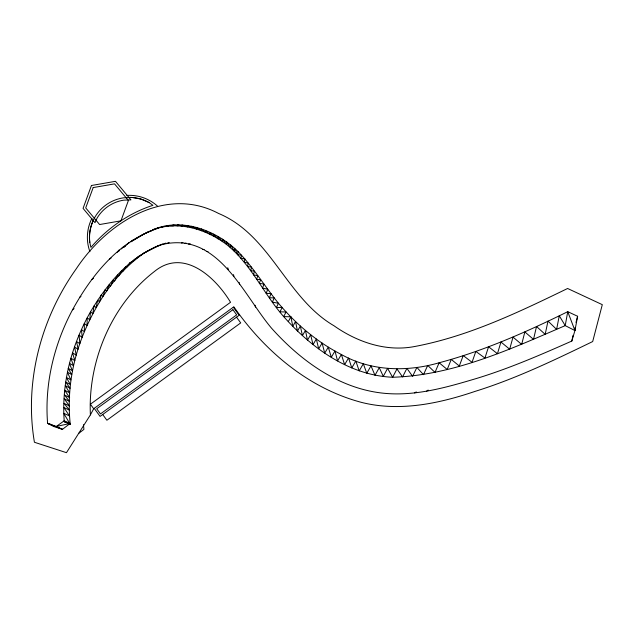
<?xml version="1.0" encoding="UTF-8"?>
<svg xmlns="http://www.w3.org/2000/svg" width="634" height="634" viewBox="0 0 634 634"><rect width="100%" height="100%" fill="white"/><g stroke="black" fill="none" stroke-linecap="round" stroke-linejoin="round"><path stroke-width="0.95" d="M162.661 243.876L162.605 244.423C130.77 255.042 107.487 283.224 90.488 311.857C71.594 345.054 61.229 383.443 64.272 421.737L70.263 424.352C66.863 392.85 72.078 360.825 84.409 331.685C97.16 301.744 116.006 272.929 142.919 253.98L137.887 256.818L138.363 257.079L134.083 259.678L134.662 260.067L129.883 262.833L126.634 267.318L125.817 266.66L122.972 271.146L122.037 270.369L118.827 275.909L117.734 274.982L114.548 281.044L113.288 279.982L110.443 286.18L109.008 284.975L106.718 291.085L105.125 289.754L102.922 296.466L101.155 295.008L99.546 301.839L97.604 300.262L96.186 307.569L94.054 305.881L92.818 313.664L90.488 311.857L89.766 319.774L87.238 317.864L87.001 325.504L84.274 323.498L84.409 331.685L81.485 329.593L82.182 337.336L79.076 335.164L79.9 343.771L76.579 341.52L78.117 349.318L74.614 347.004L76.231 355.191L72.53 352.813L74.828 360.627L70.945 358.202L73.409 365.659L69.36 363.187L72.395 370.787L68.179 368.275L71.713 374.646L67.37 372.11L70.834 379.917L66.316 377.349L70.382 384.648L65.706 382.064L70.073 388.238L65.286 385.638L69.629 392.866L64.684 390.251L69.629 397.621L64.533 395.006L69.439 401.393L64.208 398.762L69.439 405.958L64.058 403.327L69.439 410.158L63.915 407.527L69.439 415.912L63.725 413.273L70.263 424.352L70.16 423.433L64.2 420.817L56.307 426.468L47.59 423.306C44.451 383.998 54.009 344.436 72.522 309.796C90.852 276.606 116.45 244.074 152.905 230.118L143.229 234.311L131.135 241.713M238.099 251.635L241.443 255.193L240.968 258.355L244.914 258.902L244.32 262.167L248.243 263.134L247.506 266.51L251.579 267.168L250.707 270.655L254.448 271.265L253.434 274.839L257.776 275.711L256.619 279.404L260.645 279.531L259.354 283.311L263.99 284.119L262.539 288.01L267.762 289.318L266.145 293.328L271.106 293.621L269.347 297.742L274.26 297.909L272.351 302.133L278.437 303.242L276.345 307.601L282.225 307.355L279.998 311.833L286.053 311.991L283.667 316.596L290.871 316.818L292.821 326.383L295.523 321.47L297.473 331.138L300.326 326.066L302.442 335.616L305.445 330.377L307.482 340.189L310.636 334.784L313.037 344.595L316.334 339L318.68 348.819L322.112 343.042L324.711 353.146L328.285 347.163L331.297 357.227L335.006 351.022L337.557 360.92L341.377 354.501L344.627 364.645L348.565 357.996L351.791 367.902L355.832 361.015L359.185 370.914L363.322 363.773L366.785 373.26L371.001 365.866L374.979 375.312L379.259 367.649L383.285 376.311L387.596 368.37L392.628 377.254L396.963 369.004L402.582 376.945L406.901 368.362L412.599 376.327L416.895 367.411L423.48 374.678L427.712 365.406L434.995 372.412L439.14 362.759L447.208 369.471L451.249 359.415L459.301 366.008L463.224 355.555L472.037 362.299L475.833 351.426L484.931 358.051L488.576 346.75L497.452 353.724L500.947 342.011L509.673 349.215L513.009 337.106L521.679 344.421L524.849 331.915L533.519 339.396L536.523 326.494L545.177 334.348L548.006 321.066L556.612 329.411L559.267 315.756L565.219 325.622L567.747 311.674L574.935 330.544L577.622 316.279L567.747 311.674C526.315 332.042 483.893 350.927 439.14 362.759C406.941 372.11 371.064 371.27 341.377 354.501C317.055 342.091 295.967 324.045 278.437 303.242C265.709 287.535 255.019 270.195 241.443 255.193L237.742 254.686L238.099 251.635C216.305 230.3 181.942 217.097 152.493 229.896C177.758 220.275 205.844 228.858 226.655 244.542C250.929 263.982 263.427 293.566 283.667 316.596C311.595 348.018 349.223 375.383 392.628 377.254C453.453 375.383 510.188 349.247 565.219 325.622L574.935 330.544L571.82 341.044C540.865 354.755 509.744 368.267 477.339 378.221C446.455 387.437 414.295 396.836 381.731 393.025C337.882 387.929 300.056 360.136 271.352 327.984C242.846 294.041 218.048 231.656 162.605 244.423L165.799 243.091M571.82 341.044L573.041 335.378M146.565 251.563L155.314 246.919L161.955 244.241M576.005 322.46L577.622 316.279M288.327 321.573L290.871 316.818M90.393 414.89L93.689 408.748L233.843 306.824C264.743 351.244 308.932 388.65 362.054 402.535C399.753 411.862 439.045 403.581 475.096 391.376C515.854 378.704 554.362 360.104 592.687 341.552L602.3 304.661L567.612 288.486C518.35 312.348 468.193 336.559 413.986 346.639C385.607 351.886 357.021 341.988 333.936 325.733C286.14 297.829 270.813 235.206 218.572 213.452C164.61 184.93 106.021 223.691 76.246 268.816C40.885 318.474 24.179 381.763 34.418 442.255L66.459 452.676L90.393 414.89C87.809 361.253 111.592 304.542 154.324 271.566C183.543 247.49 215.465 277.185 230.546 302.283L90.393 404.215L93.689 408.748M117.282 252.3L119.089 250.01L119.35 250.898M121.316 248.932L123.939 246.317L124.082 247.046L125.421 245.984M124.082 247.046L128.757 242.751L128.773 243.321M69.391 424.027L62.457 429.337L53.636 426.468L47.59 423.306L50.126 424.209M78.608 433.458L83.918 429.392L83.458 424.685M79.559 297.425L80.97 296.355M130.834 241.76L133.584 239.684L133.497 240.096L147.603 232.02L157.921 228.327L157.446 227.939L162.906 227.075L162.383 226.52L168.272 226.227L167.725 225.506L173.399 225.894L172.836 224.999L178.075 225.847L177.504 224.793L182.56 226.203L182.006 224.999L187.838 226.909L187.299 225.53L192.253 227.733L191.745 226.211L196.635 229.025L196.168 227.352L201.747 230.76L201.335 228.922L205.733 232.472L205.368 230.499L210.314 234.715L210.02 232.591L213.84 236.427L213.603 234.176L218.254 239.026L218.104 236.633L222.692 241.705L222.629 239.169L226.655 244.542L226.679 241.863L230.586 247.751L230.713 244.946L234.366 251.294L234.612 248.362L237.742 254.686M72.522 309.796L74.099 308.631M426.619 391.162L428.156 390.053M109.563 259.14L111.077 258.054M91.914 279.42L93.491 278.326M414.668 392.969L416.261 391.899M146.866 251.539L142.539 253.869L159.237 245.271M166.576 243.44L169.199 242.442M181.467 242.949L182.996 242.513M69.233 423.639L56.307 426.468L62.457 429.337L47.59 423.306M184.518 243.361L186.119 243.084M188.496 244.074L190.287 243.852M202.405 249.519L204.085 249.479M206.351 251.436L208.007 251.5M70.16 423.433L64.272 421.737L64.2 420.817M148.99 202.5L140.875 199.052L132.205 197.475L123.392 197.832A39.982 39.982 0 0 0 95.037 216.939C89.98 226.1 87.896 237.219 90.947 247.371C107.344 228.208 128.861 213.095 152.929 205.321L148.99 202.5A39.982 39.982 0 0 0 128.282 197.396M129.883 262.833L130.564 263.364M233.304 307.213L239.153 315.257L100.077 416.403L94.228 408.359M236.53 317.166L240.706 322.912L106.884 420.239L102.7 414.493M227.741 267.722L228.343 269.41M233.51 274.593L233.93 276.384M239.232 282.55L239.652 284.412M255.074 305.247L255.454 307.157M574.88 327.794L574.935 330.544M89.901 251.674A42.026 42.026 0 0 1 91.938 218.326M126.776 195.415A42.026 42.026 0 0 1 157.517 206.121M89.751 242.41A39.982 39.982 0 0 1 93.198 220.402M91.447 185.5L83.062 208.372L95.005 222.677L97.065 218.144A37.62 37.62 0 0 1 123.749 200.162L130.945 199.868L115.459 181.324L91.447 185.5M93.182 187.577L85.725 207.912L99.609 224.539L120.951 220.83L128.409 200.487L114.524 183.86L93.182 187.577M232.916 309.701L96.717 408.756L100.473 413.915L236.672 314.868L232.916 309.701"/></g></svg>
